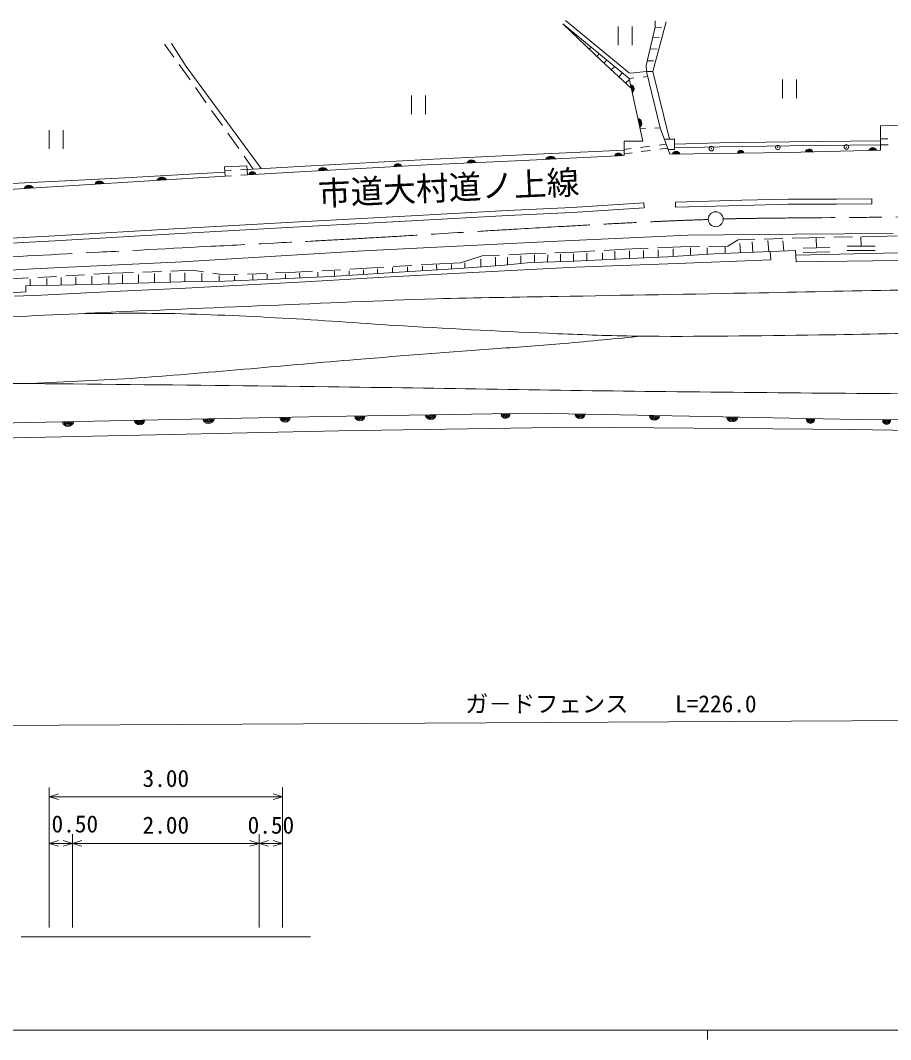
# Model space of a CAD drawing. Units: millimetres, scale not verified. Extents: x 40000 to 680000, y 20000 to 380000.
# Drawn here: x 294425 to 387607, y 204000 to 313114 of the extents above; entities that cross this region are included whole.
import ezdxf
from ezdxf.enums import TextEntityAlignment as Align

# ---------------------------------------------------------------- set-up
doc = ezdxf.new("R2010")
doc.units = ezdxf.units.MM
doc.header["$LTSCALE"] = 1000
doc.header["$PDMODE"] = 32
doc.header["$PDSIZE"] = 500
doc.linetypes.add('CHAIN', pattern=[18.5, 12, -1.5, 3.5, -1.5])
for name, color, linetype, lineweight in [('M-BGD', 7, 'Continuous', 13), ('M-BMK', 2, 'CHAIN', 13), ('M-BMK-HTXT', 7, 'Continuous', 13), ('M-BMK-SRVR', 3, 'Continuous', 13), ('M-STR-HTXT', 7, 'Continuous', 13), ('M-TTL-BAND', 7, 'Continuous', 13)]:
    doc.layers.add(name, color=color, linetype=linetype, lineweight=lineweight)
doc.layers.add('M-BGD-HTXT', color=7, linetype='Continuous')
doc.styles.add('ＭＳ ゴシック', font='')
doc.styles.get('ＭＳ ゴシック').set_extended_font_data('MS Gothic')

# ---------------------------------------------------------------- blocks, each defined once
blk = doc.blocks.new('田')
at = {"color": 7, "linetype": 'Continuous', "lineweight": 13}
for p, q in [((-0.75, 1), (-0.75, -1)), ((0.75, -1), (0.75, 1))]:
    blk.add_line(p, q, dxfattribs=at)

msp = doc.modelspace()

# ---------------------------------------------------------------- linework, layer by layer
at = {"layer": 'M-BGD'}
for p, q in [((359610, 306895), (352494, 312759)), ((352494, 312759), (356639, 308779)), ((359657, 307453), (352787, 313114)), ((361425, 308294), (362398, 312375)), ((362146, 307639), (363561, 312966)), ((362398, 312375), (362378, 313081)), ((362398, 312375), (363085, 312336)), ((362147, 311324), (362814, 311260)), ((310854, 309190), (309869, 310577)), ((312186, 308187), (310622, 310628)), ((355340, 310027), (355560, 310232)), ((361848, 310069), (362602, 310031)), ((356151, 309248), (356409, 309533)), ((356894, 308545), (357225, 308860)), ((361544, 308794), (362220, 308768)), ((312591, 306744), (311433, 308374)), ((320206, 297251), (312186, 308187)), ((356639, 308779), (359842, 305842)), ((357696, 307810), (358065, 308168)), ((361472, 307639), (361425, 308294)), ((358498, 307075), (358883, 307494)), ((359229, 306404), (359632, 306797)), ((360110, 306946), (359610, 306895)), ((361084, 300190), (359610, 306895)), ((361472, 307639), (359713, 307458)), ((361604, 307100), (361105, 307048)), ((362947, 301613), (361472, 307639)), ((361472, 307639), (362146, 307639)), ((362146, 307639), (363943, 300401)), ((314328, 304298), (313170, 305928)), ((316065, 301852), (314907, 303482)), ((361372, 301530), (360796, 301499)), ((362947, 301613), (362371, 301582)), ((363977, 298790), (362947, 301613)), ((386522, 301842), (389405, 301926)), ((386522, 299209), (386522, 301842)), ((317802, 299406), (316644, 301036)), ((359075, 298639), (359075, 300190)), ((359075, 300190), (361084, 300190)), ((363389, 300401), (364464, 300401)), ((364464, 299282), (364464, 300401)), ((376797, 300118), (369271, 299998)), ((386522, 300212), (376797, 300118)), ((387314, 300423), (386521, 300422)), ((348181, 298703), (359075, 299219)), ((359075, 299295), (359842, 299392)), ((360834, 299518), (361826, 299643)), ((360913, 299074), (361905, 299200)), ((362818, 299769), (363584, 299866)), ((362897, 299326), (363742, 299433)), ((364464, 299282), (363797, 299282)), ((363977, 298790), (376568, 298980)), ((369271, 299998), (364464, 299880)), ((369279, 299578), (364464, 299460)), ((376803, 299698), (369279, 299578)), ((376568, 298980), (386522, 299209)), ((386522, 299792), (376803, 299698)), ((387336, 299793), (386522, 299792)), ((319367, 297203), (318382, 298590)), ((324907, 297522), (337954, 298227)), ((337954, 298227), (348181, 298703)), ((337983, 297648), (348208, 298124)), ((348208, 298124), (359075, 298639)), ((359075, 298841), (359921, 298948)), ((305638, 296249), (316320, 296869)), ((318684, 297560), (316288, 297422)), ((316344, 296448), (316288, 297422)), ((316311, 297027), (317010, 297067)), ((318008, 297125), (318707, 297165)), ((318740, 296586), (318684, 297560)), ((318707, 297165), (324907, 297522)), ((318740, 296586), (324939, 296942)), ((324939, 296942), (337983, 297648)), ((289011, 295417), (305638, 296249)), ((316344, 296448), (291328, 294908)), ((316344, 296448), (317043, 296488)), ((318042, 296546), (318740, 296586)), ((353477, 293072), (361194, 293580)), ((361229, 293041), (361194, 293580)), ((364568, 293671), (371692, 293851)), ((364582, 293131), (364568, 293671)), ((371692, 293851), (376677, 293970)), ((376677, 293970), (381811, 293990)), ((381811, 293990), (385582, 294010)), ((385585, 293470), (385582, 294010)), ((336265, 292204), (346595, 292772)), ((346595, 292772), (353477, 293072)), ((346621, 292233), (353506, 292532)), ((353506, 292532), (361229, 293041)), ((364582, 293131), (371706, 293311)), ((371706, 293311), (376685, 293430)), ((376685, 293430), (381813, 293450)), ((381813, 293450), (385585, 293470)), ((311508, 290827), (323632, 291515)), ((323632, 291515), (336265, 292204)), ((323662, 290976), (336294, 291664)), ((336294, 291664), (346621, 292233)), ((298099, 290048), (311508, 290827)), ((298129, 289509), (311539, 290287)), ((311539, 290287), (323662, 290976)), ((387869, 290302), (377393, 290242)), ((285499, 289390), (298099, 290048)), ((285527, 288851), (298129, 289509)), ((351201, 289434), (331175, 288446)), ((365898, 290122), (351201, 289434)), ((377393, 290242), (365898, 290122)), ((370166, 288944), (371274, 289632)), ((371274, 289632), (373076, 289682)), ((371522, 288233), (371478, 289234)), ((372871, 288289), (372772, 289403)), ((374076, 289709), (376075, 289764)), ((374571, 288359), (374468, 289540)), ((376183, 288426), (376080, 289497)), ((377074, 289792), (378877, 289842)), ((378877, 289842), (380529, 289876)), ((379665, 288777), (379650, 289857)), ((381529, 289896), (383528, 289937)), ((384445, 288927), (384426, 289955)), ((384528, 289957), (386181, 289991)), ((386181, 289991), (388294, 290036)), ((331175, 288446), (311733, 287279)), ((346734, 288023), (348584, 288105)), ((348584, 288105), (350659, 288190)), ((351658, 288231), (353733, 288315)), ((352259, 287283), (352259, 288072)), ((353668, 287337), (353668, 288108)), ((353733, 288315), (355942, 288437)), ((355061, 287401), (355061, 288179)), ((356746, 287478), (356746, 288232)), ((356941, 288492), (359151, 288614)), ((358077, 287539), (358077, 288392)), ((359151, 288614), (361629, 288726)), ((359655, 287612), (359655, 288446)), ((361155, 287680), (361155, 288463)), ((362628, 288772), (365107, 288884)), ((362713, 287751), (362713, 288551)), ((363722, 287797), (368711, 288116)), ((364311, 287834), (364311, 288649)), ((365107, 288884), (367137, 288908)), ((366175, 287953), (366175, 288748)), ((367976, 288069), (367976, 288774)), ((368137, 288920), (370166, 288944)), ((368711, 288116), (377417, 288478)), ((369890, 288165), (369890, 288818)), ((374787, 287487), (374722, 288366)), ((377417, 288478), (377486, 287275)), ((377446, 287979), (385288, 288160)), ((381083, 288813), (378246, 288741)), ((381090, 288349), (378252, 288278)), ((385942, 288927), (382949, 288927)), ((385950, 288487), (382957, 288487)), ((385288, 288160), (391714, 288300)), ((311733, 287279), (295794, 286515)), ((337349, 286948), (338586, 287028)), ((338586, 287028), (341550, 287148)), ((340570, 286494), (340570, 286970)), ((341550, 287148), (343884, 287896)), ((342033, 286592), (342033, 287143)), ((343736, 286718), (343736, 287602)), ((343884, 287896), (345735, 287978)), ((345305, 286835), (345305, 287753)), ((346247, 286905), (349041, 287185)), ((346597, 286940), (346597, 287780)), ((348011, 287082), (348011, 287904)), ((349041, 287185), (352966, 287304)), ((349465, 287197), (349465, 288028)), ((350883, 287241), (350892, 288019)), ((352966, 287304), (358893, 287577)), ((353858, 286699), (364754, 287088)), ((358893, 287577), (363722, 287797)), ((364754, 287088), (374787, 287487)), ((377486, 287275), (385713, 287360)), ((385713, 287360), (391819, 287420)), ((295794, 286515), (282728, 285752)), ((302299, 285933), (304252, 286040)), ((304252, 286040), (306549, 286128)), ((305370, 284944), (305370, 285895)), ((307079, 284996), (307079, 285918)), ((307549, 286166), (309547, 286243)), ((308800, 285048), (308800, 286025)), ((310456, 285098), (310456, 286060)), ((310546, 286281), (312843, 286369)), ((312017, 285141), (312017, 286096)), ((312843, 286369), (314040, 286189)), ((313867, 285167), (313867, 286049)), ((315029, 286041), (316226, 285860)), ((316226, 285860), (317759, 285919)), ((318759, 285957), (320757, 286033)), ((320862, 285390), (320862, 285930)), ((321757, 286071), (323290, 286130)), ((322809, 285475), (322809, 285951)), ((323290, 286130), (325708, 286261)), ((324339, 285544), (324307, 286057)), ((326279, 285631), (326279, 286144)), ((326707, 286315), (328704, 286424)), ((327689, 285695), (335551, 286187)), ((328048, 285717), (328048, 286272)), ((329639, 285817), (329639, 286319)), ((329702, 286478), (332121, 286609)), ((331170, 285912), (331170, 286408)), ((332121, 286609), (333358, 286689)), ((332648, 286005), (332648, 286515)), ((333376, 285621), (345597, 286280)), ((334257, 286106), (334257, 286645)), ((334355, 286754), (336351, 286883)), ((335551, 286187), (341418, 286546)), ((335877, 286207), (335877, 286715)), ((337468, 286304), (337468, 286816)), ((339005, 286398), (338981, 286934)), ((341418, 286546), (346247, 286905)), ((345597, 286280), (353858, 286699)), ((293357, 285441), (295310, 285549)), ((295457, 284708), (295457, 285407)), ((296308, 285604), (298305, 285713)), ((297241, 284750), (297241, 285469)), ((298620, 284783), (304666, 284923)), ((298789, 284787), (298789, 285581)), ((299304, 285768), (301301, 285878)), ((300362, 284823), (300362, 285607)), ((302065, 284863), (302065, 285717)), ((303904, 284905), (303904, 285765)), ((304666, 284923), (311684, 285136)), ((311684, 285136), (316327, 285202)), ((315724, 285194), (315724, 285789)), ((316327, 285202), (321476, 285415)), ((317337, 285244), (317337, 285741)), ((318140, 284783), (324935, 285142)), ((319325, 285326), (319325, 285877)), ((321476, 285415), (327689, 285695)), ((324935, 285142), (333376, 285621)), ((293411, 283964), (295021, 284058)), ((295021, 284697), (298620, 284783)), ((295021, 284058), (295021, 284697)), ((296671, 283689), (304341, 284095)), ((304341, 284095), (312094, 284454)), ((312094, 284454), (318140, 284783)), ((293798, 283583), (296671, 283689)), ((327127, 270690), (310907, 270390)), ((349396, 271076), (327127, 270690)), ((366088, 270733), (349396, 271076)), ((383938, 270390), (366088, 270733)), ((310907, 270390), (291977, 269992)), ((328515, 269188), (353788, 269574)), ((353788, 269574), (383523, 269316)), ((408267, 270304), (383938, 270390)), ((291224, 268385), (308905, 268759)), ((308905, 268759), (328515, 269188)), ((383523, 269316), (395151, 269145))]:
    msp.add_line(p, q, dxfattribs=at)
for centre, radius, start, end in [((359687, 305767), 467, 303.34341, 81.44086), ((359720, 305774), 374, 303.34341, 81.44086), ((359753, 305781), 280, 303.34341, 81.44086), ((359785, 305788), 187, 303.34341, 81.44086), ((359818, 305795), 93.4, 303.34341, 81.44086), ((360414, 302088), 547, 309.23801, 75.54626), ((360462, 302098), 438, 309.23801, 75.54626), ((360510, 302109), 328, 309.23801, 75.54626), ((360558, 302120), 219, 309.23801, 75.54626), ((360607, 302130), 109, 309.23801, 75.54626), ((364647, 298640), 460, 21.25862, 160.46565), ((364646, 298672), 368, 21.25862, 160.46565), ((364646, 298704), 276, 21.25862, 160.46565), ((371554, 298872), 333, 6.52395, 175.20032), ((371554, 298878), 266, 6.52395, 175.20032), ((371554, 298885), 200, 6.52395, 175.20032), ((371554, 298891), 133, 6.52395, 175.20032), ((378873, 298887), 446, 20.4061, 162.22772), ((378872, 298916), 357, 20.4061, 162.22772), ((378872, 298945), 268, 20.4061, 162.22772), ((378871, 298975), 178, 20.4061, 162.22772), ((378870, 299004), 89.2, 20.4061, 162.22772), ((385699, 299055), 435, 19.36301, 163.27082), ((385699, 299082), 348, 19.36301, 163.27082), ((385698, 299109), 261, 19.36301, 163.27082), ((385697, 299136), 174, 19.36301, 163.27082), ((385697, 299163), 86.9, 19.36301, 163.27082), ((342720, 297694), 474, 24.20169, 161.12663), ((342718, 297729), 379, 24.20169, 161.12663), ((342716, 297764), 284, 24.20169, 161.12663), ((342715, 297799), 190, 24.20169, 161.12663), ((342713, 297833), 94.8, 24.20169, 161.12663), ((351218, 297935), 631, 34.33201, 151.09354), ((351215, 298001), 504, 34.33201, 151.09354), ((351212, 298068), 378, 34.33201, 151.09354), ((351209, 298134), 252, 34.33201, 151.09354), ((351205, 298200), 126, 34.33201, 151.09354), ((358470, 298471), 439, 21.18607, 164.23948), ((358468, 298499), 351, 21.18607, 164.23948), ((358467, 298526), 264, 21.18607, 164.23948), ((358466, 298554), 176, 21.18607, 164.23948), ((358464, 298582), 87.8, 21.18607, 164.23948), ((364645, 298736), 184, 21.25862, 160.46565), ((364645, 298768), 92.1, 21.25862, 160.46565), ((371554, 298898), 66.6, 6.52395, 175.20032), ((319273, 296524), 392, 16.87969, 169.70738), ((319272, 296543), 314, 16.87969, 169.70738), ((319271, 296561), 235, 16.87969, 169.70738), ((326819, 296790), 554, 30.37612, 155.81651), ((326816, 296841), 443, 30.37612, 155.81651), ((326813, 296891), 332, 30.37612, 155.81651), ((326810, 296942), 222, 30.37612, 155.81651), ((326808, 296993), 111, 30.37612, 155.81651), ((334842, 297356), 422, 19.92805, 166.26459), ((334840, 297380), 338, 19.92805, 166.26459), ((334839, 297404), 253, 19.92805, 166.26459), ((334838, 297429), 169, 19.92805, 166.26459), ((334836, 297453), 84.5, 19.92805, 166.26459), ((302893, 295386), 534, 29.5075, 157.53569), ((302890, 295432), 427, 29.5075, 157.53569), ((302887, 295479), 320, 29.5075, 157.53569), ((302884, 295526), 214, 29.5075, 157.53569), ((309575, 295748), 583, 32.55783, 154.48536), ((309572, 295804), 466, 32.55783, 154.48536), ((309568, 295861), 350, 32.55783, 154.48536), ((309565, 295917), 233, 32.55783, 154.48536), ((309561, 295974), 117, 32.55783, 154.48536), ((319270, 296579), 157, 16.87969, 169.70738), ((319269, 296598), 78.4, 16.87969, 169.70738), ((295334, 294914), 540, 29.9404, 157.10279), ((295331, 294962), 432, 29.9404, 157.10279), ((295328, 295010), 324, 29.9404, 157.10279), ((295325, 295058), 216, 29.9404, 157.10279), ((295322, 295106), 108, 29.9404, 157.10279), ((302881, 295572), 107, 29.5075, 157.53569), ((322771, 270663), 554, 186.61573, 355.5061), ((322771, 270652), 443, 186.61573, 355.5061), ((322771, 270642), 332, 186.61573, 355.5061), ((322771, 270631), 221, 186.61573, 355.5061), ((322772, 270620), 111, 186.61573, 355.5061), ((330778, 270811), 558, 186.96253, 355.0244), ((330778, 270800), 446, 186.96253, 355.0244), ((330778, 270788), 335, 186.96253, 355.0244), ((330778, 270777), 223, 186.96253, 355.0244), ((330779, 270765), 112, 186.96253, 355.0244), ((338364, 270982), 597, 190.33557, 351.65136), ((338364, 270962), 478, 190.33557, 351.65136), ((338364, 270943), 358, 190.33557, 351.65136), ((338365, 270924), 239, 190.33557, 351.65136), ((338365, 270904), 119, 190.33557, 351.65136), ((346358, 271007), 483, 179.01729, 2.96965), ((346357, 271010), 387, 179.01729, 2.96965), ((346357, 271014), 290, 179.01729, 2.96965), ((346357, 271017), 193, 179.01729, 2.96965), ((346357, 271020), 96.7, 179.01729, 2.96965), ((354354, 271028), 554, 184.37618, 353.26752), ((354353, 271017), 443, 184.37618, 353.26752), ((354353, 271006), 332, 184.37618, 353.26752), ((354353, 270996), 221, 184.37618, 353.26752), ((354353, 270985), 111, 184.37618, 353.26752), ((362321, 270859), 549, 183.9176, 353.72609), ((362320, 270849), 439, 183.9176, 353.72609), ((362320, 270840), 329, 183.9176, 353.72609), ((362320, 270830), 220, 183.9176, 353.72609), ((362320, 270820), 110, 183.9176, 353.72609), ((370642, 270756), 610, 189.29833, 348.49826), ((370642, 270734), 488, 189.29833, 348.49826), ((370641, 270712), 366, 189.29833, 348.49826), ((370641, 270689), 244, 189.29833, 348.49826), ((370640, 270667), 122, 189.29833, 348.49826), ((299526, 270284), 633, 193.33861, 349.06655), ((299526, 270257), 506, 193.33861, 349.06655), ((299527, 270231), 380, 193.33861, 349.06655), ((299527, 270204), 253, 193.33861, 349.06655), ((299528, 270177), 127, 193.33861, 349.06655), ((307178, 270384), 572, 188.46385, 353.94131), ((307178, 270369), 458, 188.46385, 353.94131), ((307178, 270355), 343, 188.46385, 353.94131), ((307178, 270340), 229, 188.46385, 353.94131), ((307179, 270326), 114, 188.46385, 353.94131), ((314571, 270601), 643, 193.94254, 348.17928), ((314572, 270572), 515, 193.94254, 348.17928), ((314572, 270544), 386, 193.94254, 348.17928), ((314573, 270515), 257, 193.94254, 348.17928), ((314573, 270486), 129, 193.94254, 348.17928), ((379035, 270421), 437, 170.61914, 7.17745), ((379035, 270434), 350, 170.61914, 7.17745), ((379036, 270446), 262, 170.61914, 7.17745), ((379036, 270459), 175, 170.61914, 7.17745), ((379036, 270471), 87.4, 170.61914, 7.17745), ((387173, 270294), 416, 168.07438, 11.52142), ((387173, 270311), 332, 168.07438, 11.52142), ((387173, 270328), 249, 168.07438, 11.52142), ((387173, 270345), 166, 168.07438, 11.52142), ((387173, 270361), 83.1, 168.07438, 11.52142)]:
    msp.add_arc(centre, radius, start, end, dxfattribs=at)
for points, knots in [([(67533, 274794), (71303, 274876), (75073, 274978), (78844, 275040), (85871, 275154), (92899, 275184), (99926, 275268), (106410, 275347), (112894, 275435), (119378, 275526), (125786, 275616), (132193, 275726), (138601, 275812), (144942, 275897), (151283, 275950), (157624, 276041), (162538, 276111), (167452, 276165), (172365, 276284), (178561, 276434), (184754, 276699), (190949, 276880), (197485, 277070), (204024, 277164), (210558, 277395), (215394, 277566), (220227, 277821), (225061, 278038), (229250, 278227), (233439, 278415), (237627, 278612), (245460, 278981), (253292, 279365), (261124, 279753), (270078, 280197), (279030, 280672), (287984, 281112), (292790, 281348), (297595, 281581), (302402, 281798), (308580, 282078), (314759, 282338), (320938, 282592), (326923, 282838), (332908, 283123), (338895, 283300), (343249, 283429), (347606, 283476), (351961, 283558), (359148, 283693), (366335, 283807), (373522, 283944), (378865, 284045), (384206, 284177), (389549, 284266), (396113, 284375), (402679, 284434), (409244, 284523), (416395, 284620), (423547, 284709), (430698, 284824), (436276, 284913), (441854, 285047), (447432, 285124), (451966, 285186), (456501, 285171), (461034, 285253), (463900, 285304), (466764, 285405), (469629, 285481)], [0, 0, 0, 0, 1, 1, 1, 2, 2, 2, 3, 3, 3, 4, 4, 4, 5, 5, 5, 6, 6, 6, 7, 7, 7, 8, 8, 8, 9, 9, 9, 10, 10, 10, 11, 11, 11, 12, 12, 12, 13, 13, 13, 14, 14, 14, 15, 15, 15, 16, 16, 16, 17, 17, 17, 18, 18, 18, 19, 19, 19, 20, 20, 20, 21, 21, 21, 22, 22, 22, 23, 23, 23, 23]), ([(301279, 281747), (304511, 281737), (307744, 281790), (310975, 281717), (315059, 281625), (319140, 281422), (323219, 281202), (327293, 280983), (331360, 280637), (335433, 280401), (340949, 280082), (346468, 279794), (351989, 279572), (354791, 279459), (357594, 279348), (360399, 279314), (366911, 279235), (373424, 279355), (379936, 279436), (384778, 279496), (389619, 279624), (394461, 279708), (399824, 279801), (405188, 279872), (410552, 279965), (417241, 280081), (423929, 280228), (430618, 280337), (438494, 280465), (446371, 280543), (454247, 280666), (459398, 280746), (464549, 280843), (469701, 280932)], [0, 0, 0, 0, 1, 1, 1, 2, 2, 2, 3, 3, 3, 4, 4, 4, 5, 5, 5, 6, 6, 6, 7, 7, 7, 8, 8, 8, 9, 9, 9, 10, 10, 10, 11, 11, 11, 11]), ([(295493, 274233), (299327, 274435), (303163, 274583), (306994, 274840), (311031, 275112), (315061, 275487), (319094, 275827), (322871, 276146), (326644, 276505), (330422, 276814), (335454, 277226), (340491, 277583), (345526, 277973), (347900, 278157), (350276, 278327), (352648, 278531), (355425, 278769), (358198, 279049), (360973, 279308)], [0, 0, 0, 0, 1, 1, 1, 2, 2, 2, 3, 3, 3, 4, 4, 4, 5, 5, 5, 6, 6, 6, 6]), ([(67238, 270976), (72974, 271091), (78711, 271203), (84447, 271321), (91212, 271460), (97976, 271639), (104742, 271750), (112136, 271871), (119532, 271892), (126926, 272008), (134908, 272133), (142888, 272343), (150869, 272480), (155743, 272563), (160619, 272574), (165493, 272693), (170088, 272806), (174679, 273083), (179274, 273166), (183011, 273234), (186750, 273155), (190488, 273186), (196791, 273238), (203094, 273353), (209396, 273466), (220181, 273661), (230963, 274014), (241749, 274153), (254106, 274313), (266464, 274352), (278822, 274325), (295024, 274289), (311226, 274074), (327427, 273885), (339463, 273745), (351498, 273506), (363534, 273370), (376363, 273225), (389193, 273149), (402023, 273048), (417379, 272928), (432735, 272823), (448091, 272710), (455338, 272657), (462586, 272604), (469833, 272551)], [0, 0, 0, 0, 1, 1, 1, 2, 2, 2, 3, 3, 3, 4, 4, 4, 5, 5, 5, 6, 6, 6, 7, 7, 7, 8, 8, 8, 9, 9, 9, 10, 10, 10, 11, 11, 11, 12, 12, 12, 13, 13, 13, 14, 14, 14, 15, 15, 15, 15])]:
    msp.add_open_spline(points, degree=3, knots=knots, dxfattribs=at)
for p in [(368425, 299387), (375530, 299507), (382873, 299567)]:
    msp.add_point(p, dxfattribs=at)
at = {"layer": 'M-BMK'}
for points, knots in [([(369675, 291850), (370139, 291863), (370604, 291878), (371068, 291887), (375967, 291977), (380866, 291982), (385765, 292036), (390695, 292091), (395624, 292157), (400553, 292216), (405591, 292277), (410630, 292341), (415669, 292396), (422833, 292473), (429997, 292522), (437161, 292605), (443128, 292674), (449095, 292758), (455062, 292845), (459611, 292911), (464161, 292988), (468710, 293060)], [0, 0, 0, 0, 1, 1, 1, 2, 2, 2, 3, 3, 3, 4, 4, 4, 5, 5, 5, 6, 6, 6, 7, 7, 7, 7]), ([(269520, 286515), (269694, 286524), (269868, 286534), (270042, 286544), (276438, 286894), (282834, 287235), (289230, 287576), (293760, 287818), (298290, 288057), (302820, 288295), (307589, 288546), (312358, 288792), (317128, 289043), (321847, 289291), (326568, 289525), (331286, 289791), (336596, 290091), (341902, 290442), (347211, 290749), (351521, 290999), (355830, 291258), (360142, 291468), (362787, 291596), (365433, 291710), (368080, 291800)], [0, 0, 0, 0, 1, 1, 1, 2, 2, 2, 3, 3, 3, 4, 4, 4, 5, 5, 5, 6, 6, 6, 7, 7, 7, 8, 8, 8, 8])]:
    msp.add_open_spline(points, degree=3, knots=knots, dxfattribs=at)
at = {"layer": 'M-BMK-HTXT'}
msp.add_lwpolyline([(294500, 215000), (297500, 215000), (300000, 215000), (320000, 215000), (322500, 215000), (325500, 215000)], dxfattribs=at)
at = {"layer": 'M-BMK-SRVR'}
msp.add_circle((368877, 291826), 800, dxfattribs=at)
at = {"layer": 'M-STR-HTXT'}
for p, q in [((244861, 237347), (470434, 238615)), ((297500, 216000), (297500, 231000)), ((297500, 230000), (298500, 230300)), ((322500, 230000), (321500, 230300)), ((322500, 216000), (322500, 231000)), ((297500, 230000), (322500, 230000)), ((297500, 230000), (298500, 229700)), ((322500, 230000), (321500, 229700)), ((297500, 216000), (297500, 226000)), ((300000, 216000), (300000, 226000)), ((300000, 216000), (300000, 226000)), ((320000, 216000), (320000, 226000)), ((320000, 216000), (320000, 226000)), ((322500, 216000), (322500, 226000)), ((297500, 225000), (298500, 225300)), ((297500, 225000), (300000, 225000)), ((297500, 225000), (298500, 224700)), ((300000, 225000), (299000, 225300)), ((300000, 225000), (299000, 224700)), ((300000, 225000), (301000, 225300)), ((300000, 225000), (320000, 225000)), ((300000, 225000), (301000, 224700)), ((320000, 225000), (319000, 225300)), ((320000, 225000), (319000, 224700)), ((320000, 225000), (321000, 225300)), ((320000, 225000), (322500, 225000)), ((320000, 225000), (321000, 224700)), ((322500, 225000), (321500, 225300)), ((322500, 225000), (321500, 224700))]:
    msp.add_line(p, q, dxfattribs=at)
at = {"layer": 'M-TTL-BAND'}
for p, q in [((40000, 205000), (579000, 205000)), ((368000, 205000), (368000, 204000))]:
    msp.add_line(p, q, dxfattribs=at)

# ---------------------------------------------------------------- block references
at = {"layer": 'M-BGD', "xscale": 1000, "yscale": 1000}
for p in [(359185, 311458), (376763, 305801), (337060, 304084), (298266, 300346)]:
    msp.add_blockref('田', p, dxfattribs=at)

# ---------------------------------------------------------------- texts
at = {"layer": 'M-BGD-HTXT', "style": 'ＭＳ ゴシック'}
msp.add_text('市道大村道ノ上線', height=2566, rotation=2.55, dxfattribs=at).set_placement((340366, 293146), align=Align.BOTTOM_CENTER)
at = {"layer": 'M-STR-HTXT', "style": 'ＭＳ ゴシック'}
msp.add_text('ガ－ドフェンス    L=226.0', height=1833, rotation=0.018, dxfattribs=at).set_placement((357645, 238481), align=Align.BOTTOM_CENTER)
for s, p in [('3.00', (310000, 230500)), ('0.50', (300255, 225627)), ('2.00', (310000, 225500)), ('0.50', (321250, 225500))]:
    msp.add_text(s, height=1833, dxfattribs=at).set_placement(p, align=Align.BOTTOM_CENTER)

doc.saveas('drawing.dxf')
